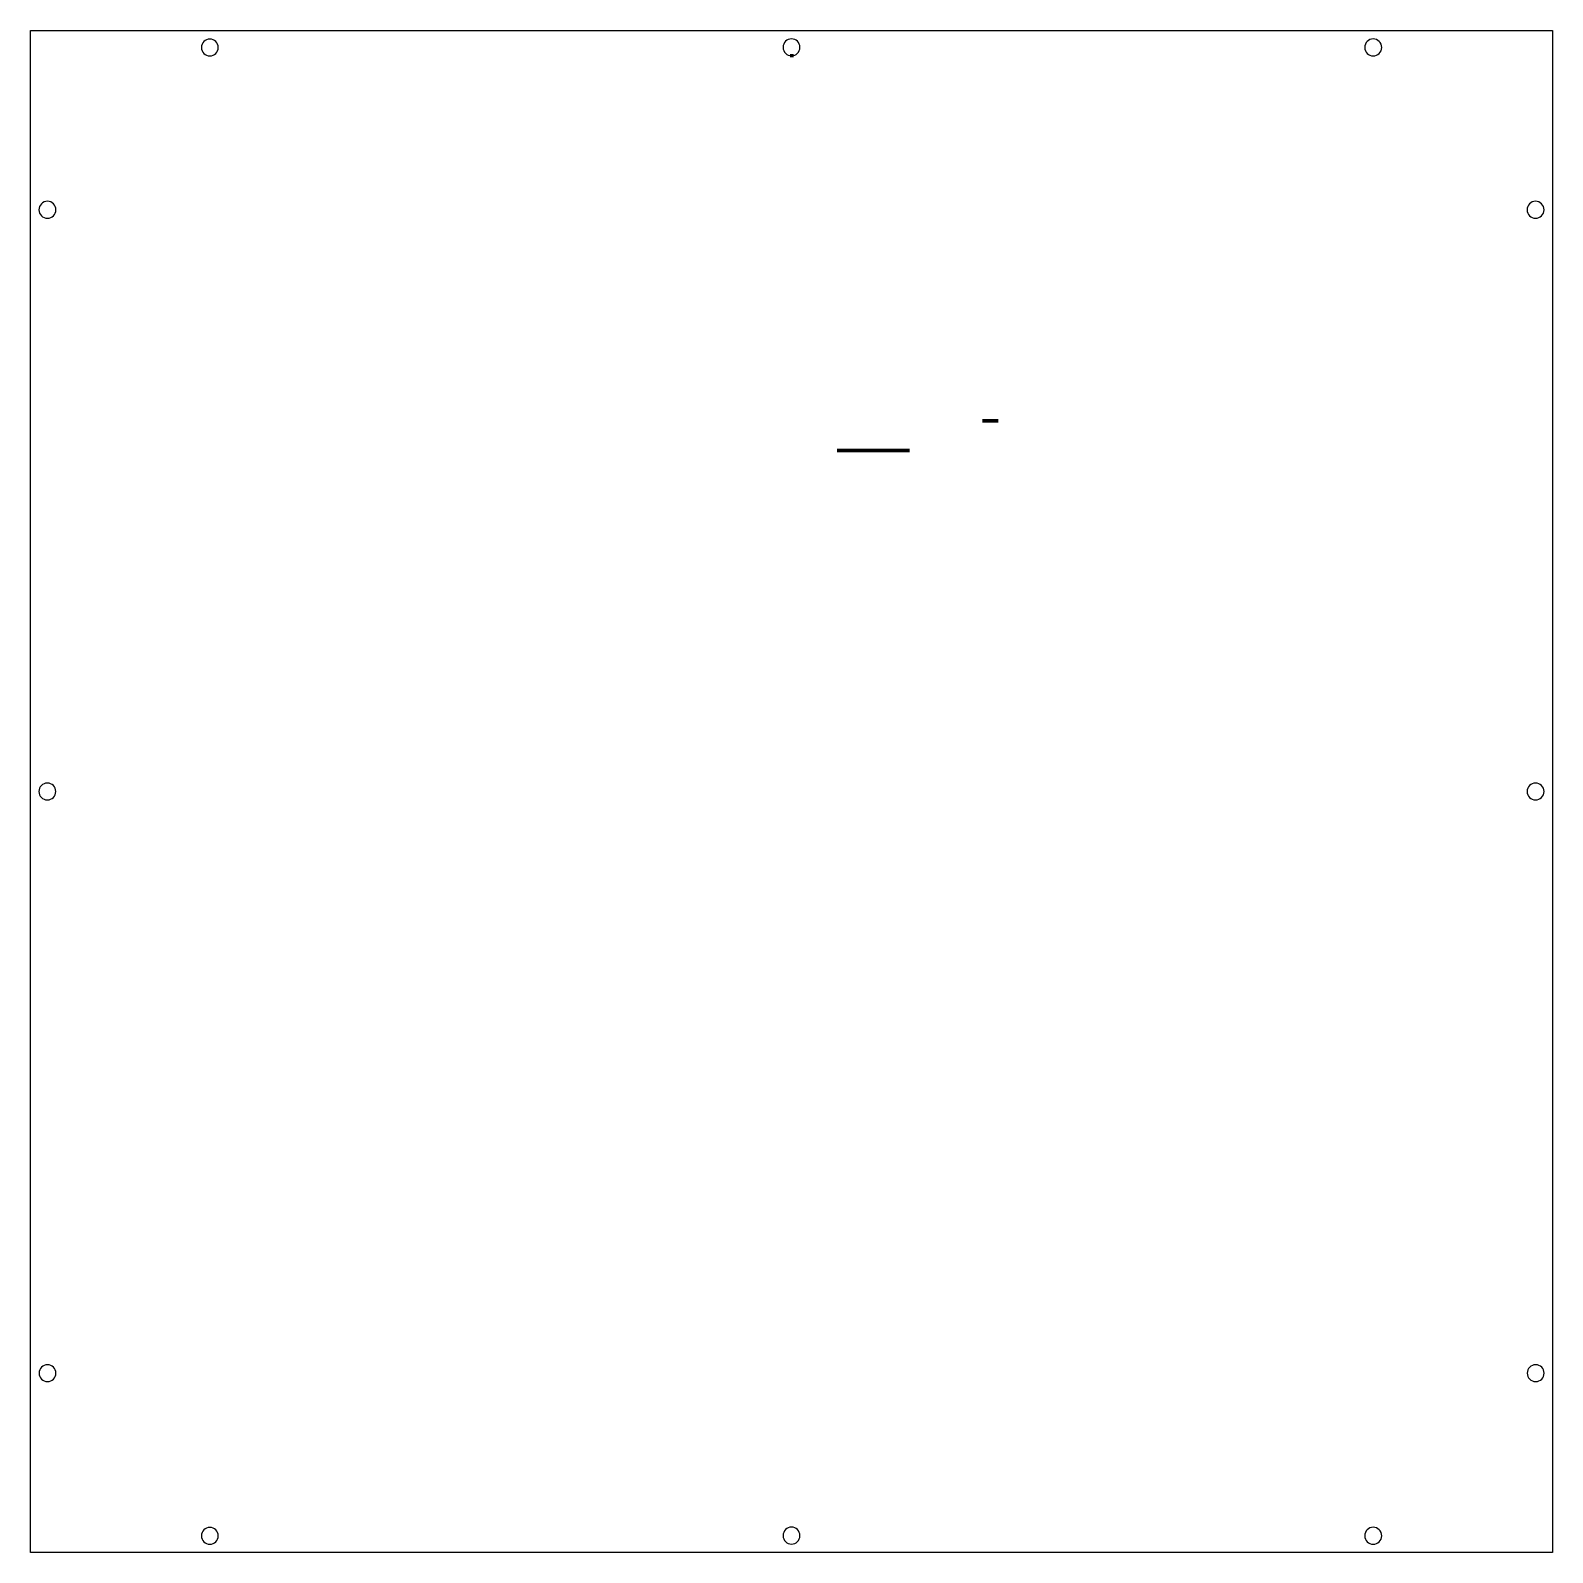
# Model space of a CAD drawing. Header units: millimetres. Extents: x -397 to -83, y -317 to -3.
import ezdxf

# ---------------------------------------------------------------- set-up
doc = ezdxf.new("R2010")
doc.units = ezdxf.units.MM
doc.layers.get('0').update_dxf_attribs({"color": 253, "lineweight": 70, "true_color": 0x8faf8f})

msp = doc.modelspace()

# ---------------------------------------------------------------- linework, layer by layer
at = {"color": 178, "lineweight": -3, "true_color": 0x050548}
for p, q in [((-396.91, -317), (-396.91, -3)), ((-396.91, -3), (-82.91, -3)), ((-82.91, -3), (-82.91, -317)), ((-82.91, -317), (-396.91, -317))]:
    msp.add_line(p, q, dxfattribs=at)
for p, q in [((-239.86, -7.88), (-239.86, -8.54)), ((-239.86, -8.54), (-239.86, -7.88)), ((-197.28, -83.54), (-200.53, -83.54)), ((-218.55, -89.67), (-230.51, -89.67)), ((-215.54, -89.67), (-218.51, -89.67))]:
    msp.add_line(p, q)
at = {"color": 178, "lineweight": -3, "true_color": 0x050548, "extrusion": (-4.55654e-15, -2.02654e-16, -1)}
for centre in [(359.9, -6.52), (239.91, -6.48), (119.91, -6.5), (393.41, -40), (86.41, -40), (393.42, -160), (86.42, -160), (393.39, -279.99), (86.39, -279.99), (359.9, -313.55), (239.91, -313.51), (119.91, -313.53)]:
    msp.add_circle(centre, 1.75, dxfattribs=at)

doc.saveas('drawing.dxf')
